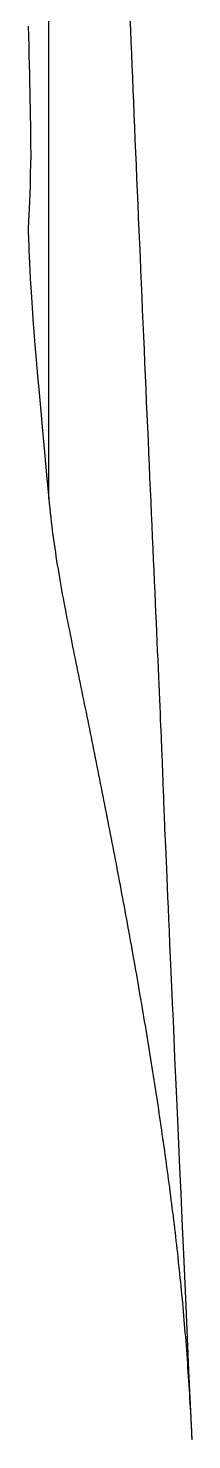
# Model space of a CAD drawing. Extents: x 28 to 300, y 18 to 330.
# Drawn here: x 225.7131 to 225.7445, y 191.0819 to 191.3529 of the extents above; entities that cross this region are included whole.
import ezdxf

# ---------------------------------------------------------------- set-up
doc = ezdxf.new("R2010")
doc.units = 0
doc.layers.add('MECHANICAL14', color=56, linetype='CONTINUOUS')
doc.layers.add('TOPOVERLAY', color=2, linetype='CONTINUOUS')

msp = doc.modelspace()

# ---------------------------------------------------------------- linework, layer by layer
at = {"layer": 'MECHANICAL14'}
for p, q in [((225.71703, 191.26257), (225.71703, 191.62398)), ((225.71308, 191.35333), (225.71313, 191.35144)), ((225.73262, 191.35475), (225.73271, 191.35254)), ((225.71313, 191.35144), (225.71318, 191.34957)), ((225.73271, 191.35254), (225.7328, 191.35031)), ((225.7328, 191.35031), (225.7329, 191.34805)), ((225.71318, 191.34957), (225.71322, 191.34774)), ((225.71322, 191.34774), (225.71326, 191.34593)), ((225.7329, 191.34805), (225.73299, 191.34576)), ((225.71326, 191.34593), (225.71331, 191.34417)), ((225.73299, 191.34576), (225.73309, 191.34346)), ((225.71331, 191.34417), (225.71334, 191.34244)), ((225.71334, 191.34244), (225.71338, 191.34075)), ((225.73309, 191.34346), (225.73319, 191.34112)), ((225.71338, 191.34075), (225.71341, 191.33911)), ((225.73319, 191.34112), (225.73329, 191.33876)), ((225.71341, 191.33911), (225.71344, 191.3375)), ((225.71344, 191.3375), (225.71347, 191.33595)), ((225.73329, 191.33876), (225.73339, 191.33637)), ((225.71347, 191.33595), (225.71349, 191.33444)), ((225.71349, 191.33444), (225.71351, 191.33298)), ((225.73339, 191.33637), (225.73349, 191.33396)), ((225.73349, 191.33396), (225.73359, 191.33153)), ((225.71351, 191.33298), (225.71353, 191.33157)), ((225.71353, 191.33157), (225.71354, 191.33022)), ((225.73359, 191.33153), (225.7337, 191.32908)), ((225.71354, 191.33022), (225.71355, 191.32893)), ((225.71355, 191.32893), (225.71355, 191.32769)), ((225.7337, 191.32908), (225.7338, 191.32662)), ((225.71354, 191.32539), (225.71355, 191.32651)), ((225.71355, 191.32651), (225.71355, 191.32769)), ((225.7338, 191.32662), (225.73391, 191.32413)), ((225.7135, 191.32244), (225.71352, 191.32336)), ((225.71352, 191.32336), (225.71353, 191.32434)), ((225.71353, 191.32434), (225.71354, 191.32539)), ((225.73391, 191.32413), (225.73402, 191.32164)), ((225.71341, 191.32008), (225.71344, 191.32081)), ((225.71344, 191.32081), (225.71347, 191.3216)), ((225.71347, 191.3216), (225.7135, 191.32244)), ((225.73402, 191.32164), (225.73412, 191.31913)), ((225.71326, 191.31745), (225.7133, 191.31809)), ((225.7133, 191.31809), (225.71334, 191.31873)), ((225.71334, 191.31873), (225.71337, 191.31939)), ((225.71337, 191.31939), (225.71341, 191.32008)), ((225.73412, 191.31913), (225.73423, 191.31661)), ((225.71316, 191.31477), (225.71318, 191.31548)), ((225.71318, 191.31548), (225.7132, 191.31616)), ((225.7132, 191.31616), (225.71323, 191.31682)), ((225.71323, 191.31682), (225.71326, 191.31745)), ((225.73423, 191.31661), (225.73434, 191.31409)), ((225.71315, 191.314), (225.71316, 191.31477)), ((225.71315, 191.31318), (225.71315, 191.314)), ((225.71315, 191.31318), (225.71315, 191.31229)), ((225.71315, 191.31229), (225.71317, 191.31131)), ((225.73434, 191.31409), (225.73445, 191.31155)), ((225.71317, 191.31131), (225.7132, 191.31025)), ((225.7132, 191.31025), (225.71324, 191.30908)), ((225.73445, 191.31155), (225.73456, 191.30901)), ((225.71324, 191.30908), (225.7133, 191.30779)), ((225.7133, 191.30779), (225.71337, 191.30638)), ((225.73456, 191.30901), (225.73467, 191.30647)), ((225.71337, 191.30638), (225.71345, 191.30483)), ((225.71345, 191.30483), (225.71356, 191.30314)), ((225.73467, 191.30647), (225.73478, 191.30392)), ((225.71356, 191.30314), (225.71368, 191.30128)), ((225.73478, 191.30392), (225.73489, 191.30138)), ((225.71368, 191.30128), (225.71382, 191.29926)), ((225.71382, 191.29926), (225.71399, 191.29705)), ((225.73489, 191.30138), (225.735, 191.29883)), ((225.735, 191.29883), (225.73511, 191.29629)), ((225.71399, 191.29705), (225.71417, 191.29465)), ((225.73511, 191.29629), (225.73522, 191.29376)), ((225.71417, 191.29465), (225.71438, 191.29205)), ((225.73522, 191.29376), (225.73533, 191.29123)), ((225.71438, 191.29205), (225.71461, 191.28923)), ((225.73533, 191.29123), (225.73544, 191.28871)), ((225.71461, 191.28923), (225.71487, 191.28619)), ((225.73544, 191.28871), (225.73556, 191.2862)), ((225.71487, 191.28619), (225.71516, 191.28291)), ((225.73556, 191.2862), (225.73566, 191.2837)), ((225.71516, 191.28291), (225.71547, 191.27938)), ((225.73566, 191.2837), (225.73577, 191.28121)), ((225.73577, 191.28121), (225.73588, 191.27874)), ((225.71547, 191.27938), (225.71581, 191.2756)), ((225.73588, 191.27874), (225.73599, 191.27629)), ((225.71581, 191.2756), (225.71619, 191.27154)), ((225.73599, 191.27629), (225.7361, 191.27385)), ((225.7361, 191.27385), (225.7362, 191.27144)), ((225.71619, 191.27154), (225.71659, 191.2672)), ((225.7362, 191.27144), (225.73631, 191.26904)), ((225.73631, 191.26904), (225.73641, 191.26668)), ((225.71659, 191.2672), (225.71703, 191.26257)), ((225.73641, 191.26668), (225.73652, 191.26433)), ((225.73652, 191.26433), (225.73662, 191.26202)), ((225.71703, 191.26257), (225.71712, 191.26168)), ((225.71712, 191.26168), (225.71721, 191.26079)), ((225.71721, 191.26079), (225.7173, 191.25992)), ((225.73662, 191.26202), (225.73672, 191.25973)), ((225.7173, 191.25992), (225.7174, 191.25904)), ((225.7174, 191.25904), (225.7175, 191.25818)), ((225.7175, 191.25818), (225.7176, 191.25732)), ((225.73672, 191.25973), (225.73682, 191.25747)), ((225.7176, 191.25732), (225.71771, 191.25647)), ((225.71771, 191.25647), (225.71782, 191.25562)), ((225.71782, 191.25562), (225.71793, 191.25478)), ((225.73682, 191.25747), (225.73691, 191.25525)), ((225.71793, 191.25478), (225.71805, 191.25395)), ((225.71805, 191.25395), (225.71817, 191.25312)), ((225.71817, 191.25312), (225.71829, 191.2523)), ((225.73691, 191.25525), (225.73701, 191.25305)), ((225.73701, 191.25305), (225.73711, 191.2509)), ((225.71829, 191.2523), (225.71841, 191.25148)), ((225.71841, 191.25148), (225.71854, 191.25066)), ((225.71854, 191.25066), (225.71867, 191.24985)), ((225.73711, 191.2509), (225.7372, 191.24878)), ((225.71867, 191.24985), (225.7188, 191.24905)), ((225.7188, 191.24905), (225.71893, 191.24824)), ((225.71893, 191.24824), (225.71907, 191.24744)), ((225.71907, 191.24744), (225.71921, 191.24665)), ((225.7372, 191.24878), (225.73729, 191.2467)), ((225.71921, 191.24665), (225.71935, 191.24585)), ((225.71935, 191.24585), (225.71949, 191.24506)), ((225.71949, 191.24506), (225.71963, 191.24428)), ((225.73729, 191.2467), (225.73738, 191.24467)), ((225.73738, 191.24467), (225.73747, 191.24267)), ((225.71963, 191.24428), (225.71978, 191.24349)), ((225.71978, 191.24349), (225.71992, 191.24271)), ((225.71992, 191.24271), (225.72007, 191.24193)), ((225.72007, 191.24193), (225.72022, 191.24115)), ((225.73747, 191.24267), (225.73755, 191.24072)), ((225.72022, 191.24115), (225.72037, 191.24037)), ((225.72037, 191.24037), (225.72052, 191.23959)), ((225.72052, 191.23959), (225.72068, 191.23881)), ((225.73755, 191.24072), (225.73764, 191.23881)), ((225.72068, 191.23881), (225.72083, 191.23804)), ((225.72083, 191.23804), (225.72099, 191.23726)), ((225.72099, 191.23726), (225.72114, 191.23649)), ((225.72114, 191.23649), (225.7213, 191.23571)), ((225.73764, 191.23881), (225.73772, 191.23696)), ((225.73772, 191.23696), (225.7378, 191.23515)), ((225.7213, 191.23571), (225.72146, 191.23494)), ((225.72146, 191.23494), (225.72161, 191.23416)), ((225.72161, 191.23416), (225.72177, 191.23339)), ((225.7378, 191.23515), (225.73788, 191.23339)), ((225.72177, 191.23339), (225.72193, 191.23261)), ((225.72193, 191.23261), (225.72209, 191.23183)), ((225.72209, 191.23183), (225.72225, 191.23105)), ((225.72225, 191.23105), (225.72241, 191.23027)), ((225.73788, 191.23339), (225.73795, 191.23169)), ((225.73795, 191.23169), (225.73802, 191.23004)), ((225.72241, 191.23027), (225.72257, 191.22948)), ((225.72257, 191.22948), (225.72273, 191.2287)), ((225.72273, 191.2287), (225.72289, 191.22791)), ((225.73802, 191.23004), (225.7381, 191.22844)), ((225.7381, 191.22844), (225.73816, 191.22691)), ((225.72289, 191.22791), (225.72305, 191.22712)), ((225.72305, 191.22712), (225.72321, 191.22634)), ((225.72321, 191.22634), (225.72337, 191.22555)), ((225.72337, 191.22555), (225.72353, 191.22476)), ((225.73816, 191.22691), (225.73823, 191.22543)), ((225.72353, 191.22476), (225.72369, 191.22396)), ((225.72369, 191.22396), (225.72385, 191.22317)), ((225.72385, 191.22317), (225.72402, 191.22238)), ((225.73823, 191.22543), (225.73829, 191.22402)), ((225.73829, 191.22402), (225.73835, 191.22267)), ((225.72402, 191.22238), (225.72418, 191.22158)), ((225.72418, 191.22158), (225.72434, 191.22079)), ((225.72434, 191.22079), (225.7245, 191.21999)), ((225.73835, 191.22267), (225.7384, 191.22138)), ((225.7384, 191.22138), (225.73845, 191.22016)), ((225.73845, 191.22016), (225.7385, 191.21901)), ((225.7245, 191.21999), (225.72466, 191.21919)), ((225.72466, 191.21919), (225.72482, 191.21839)), ((225.72482, 191.21839), (225.72499, 191.21759)), ((225.72499, 191.21759), (225.72515, 191.21679)), ((225.7385, 191.21901), (225.73855, 191.21792)), ((225.73855, 191.21792), (225.73859, 191.21691)), ((225.72515, 191.21679), (225.72531, 191.21599)), ((225.72531, 191.21599), (225.72547, 191.21518)), ((225.72547, 191.21518), (225.72563, 191.21438)), ((225.73859, 191.21691), (225.73863, 191.21598)), ((225.73863, 191.21598), (225.73867, 191.21511)), ((225.73867, 191.21511), (225.7387, 191.21432)), ((225.72563, 191.21438), (225.72579, 191.21358)), ((225.72579, 191.21358), (225.72596, 191.21277)), ((225.72596, 191.21277), (225.72612, 191.21196)), ((225.72612, 191.21196), (225.72628, 191.21116)), ((225.7387, 191.21432), (225.73873, 191.21359)), ((225.73873, 191.21359), (225.73876, 191.21291)), ((225.73876, 191.21291), (225.73879, 191.21229)), ((225.73879, 191.21229), (225.73881, 191.21172)), ((225.72628, 191.21116), (225.72644, 191.21035)), ((225.72644, 191.21035), (225.7266, 191.20954)), ((225.7266, 191.20954), (225.72676, 191.20873)), ((225.73881, 191.21172), (225.73883, 191.21119)), ((225.73883, 191.21119), (225.73885, 191.21069)), ((225.73885, 191.21069), (225.73887, 191.21023)), ((225.73887, 191.21023), (225.73888, 191.20979)), ((225.73888, 191.20979), (225.7389, 191.20937)), ((225.7389, 191.20937), (225.73891, 191.20897)), ((225.72676, 191.20873), (225.72692, 191.20792)), ((225.72692, 191.20792), (225.72709, 191.20711)), ((225.72709, 191.20711), (225.72725, 191.2063)), ((225.73891, 191.20897), (225.73893, 191.20858)), ((225.73893, 191.20858), (225.73894, 191.20819)), ((225.73894, 191.20819), (225.73896, 191.2078)), ((225.73896, 191.2078), (225.73897, 191.2074)), ((225.73897, 191.2074), (225.73898, 191.20699)), ((225.73898, 191.20699), (225.739, 191.20657)), ((225.739, 191.20657), (225.73902, 191.20612)), ((225.72725, 191.2063), (225.72741, 191.20549)), ((225.72741, 191.20549), (225.72757, 191.20468)), ((225.72757, 191.20468), (225.72773, 191.20387)), ((225.72773, 191.20387), (225.72789, 191.20305)), ((225.73902, 191.20612), (225.73904, 191.20564)), ((225.73904, 191.20564), (225.73906, 191.20513)), ((225.73906, 191.20513), (225.73908, 191.20458)), ((225.73908, 191.20458), (225.7391, 191.20399)), ((225.7391, 191.20399), (225.73912, 191.20334)), ((225.72789, 191.20305), (225.72805, 191.20224)), ((225.72805, 191.20224), (225.72821, 191.20143)), ((225.72821, 191.20143), (225.72837, 191.20061)), ((225.73912, 191.20334), (225.73915, 191.20264)), ((225.73915, 191.20264), (225.73918, 191.20188)), ((225.73918, 191.20188), (225.73922, 191.20106)), ((225.72837, 191.20061), (225.72853, 191.1998)), ((225.72853, 191.1998), (225.72869, 191.19898)), ((225.72869, 191.19898), (225.72884, 191.19817)), ((225.73922, 191.20106), (225.73925, 191.20016)), ((225.73925, 191.20016), (225.73929, 191.19919)), ((225.73929, 191.19919), (225.73934, 191.19813)), ((225.72884, 191.19817), (225.729, 191.19735)), ((225.729, 191.19735), (225.72916, 191.19653)), ((225.72916, 191.19653), (225.72932, 191.19572)), ((225.72932, 191.19572), (225.72948, 191.1949)), ((225.73934, 191.19813), (225.73939, 191.19699)), ((225.73939, 191.19699), (225.73944, 191.19575)), ((225.73944, 191.19575), (225.7395, 191.19441)), ((225.72948, 191.1949), (225.72963, 191.19408)), ((225.72963, 191.19408), (225.72979, 191.19327)), ((225.72979, 191.19327), (225.72995, 191.19245)), ((225.7395, 191.19441), (225.73956, 191.19297)), ((225.72995, 191.19245), (225.7301, 191.19163)), ((225.7301, 191.19163), (225.73026, 191.19081)), ((225.73026, 191.19081), (225.73041, 191.19)), ((225.73956, 191.19297), (225.73962, 191.19143)), ((225.73962, 191.19143), (225.7397, 191.18976)), ((225.73041, 191.19), (225.73057, 191.18918)), ((225.73057, 191.18918), (225.73072, 191.18836)), ((225.73072, 191.18836), (225.73087, 191.18754)), ((225.7397, 191.18976), (225.73977, 191.18798)), ((225.73977, 191.18798), (225.73986, 191.18607)), ((225.73087, 191.18754), (225.73103, 191.18672)), ((225.73103, 191.18672), (225.73118, 191.18591)), ((225.73118, 191.18591), (225.73133, 191.18509)), ((225.73133, 191.18509), (225.73149, 191.18427)), ((225.73986, 191.18607), (225.73994, 191.18404)), ((225.73149, 191.18427), (225.73164, 191.18345)), ((225.73164, 191.18345), (225.73179, 191.18264)), ((225.73179, 191.18264), (225.73194, 191.18182)), ((225.73994, 191.18404), (225.74004, 191.18186)), ((225.73194, 191.18182), (225.73209, 191.181)), ((225.73209, 191.181), (225.73224, 191.18018)), ((225.73224, 191.18018), (225.73239, 191.17937)), ((225.74004, 191.18186), (225.74014, 191.17955)), ((225.74014, 191.17955), (225.74025, 191.17708)), ((225.73239, 191.17937), (225.73254, 191.17855)), ((225.73254, 191.17855), (225.73268, 191.17773)), ((225.73268, 191.17773), (225.73283, 191.17691)), ((225.73283, 191.17691), (225.73298, 191.1761)), ((225.74025, 191.17708), (225.74037, 191.17447)), ((225.73298, 191.1761), (225.73312, 191.17528)), ((225.73312, 191.17528), (225.73327, 191.17446)), ((225.73327, 191.17446), (225.73341, 191.17365)), ((225.74037, 191.17447), (225.74049, 191.17169)), ((225.73341, 191.17365), (225.73356, 191.17283)), ((225.73356, 191.17283), (225.7337, 191.17202)), ((225.7337, 191.17202), (225.73385, 191.1712)), ((225.74049, 191.17169), (225.74062, 191.16876)), ((225.73385, 191.1712), (225.73399, 191.17039)), ((225.73399, 191.17039), (225.73413, 191.16957)), ((225.73413, 191.16957), (225.73427, 191.16876)), ((225.73427, 191.16876), (225.73441, 191.16794)), ((225.74062, 191.16876), (225.74076, 191.16565)), ((225.73441, 191.16794), (225.73455, 191.16713)), ((225.73455, 191.16713), (225.73469, 191.16632)), ((225.73469, 191.16632), (225.73483, 191.1655)), ((225.73483, 191.1655), (225.73497, 191.16469)), ((225.73497, 191.16469), (225.73511, 191.16388)), ((225.73511, 191.16388), (225.73525, 191.16306)), ((225.74076, 191.16565), (225.7409, 191.16238)), ((225.73525, 191.16306), (225.73538, 191.16225)), ((225.73538, 191.16225), (225.73552, 191.16144)), ((225.73552, 191.16144), (225.73565, 191.16063)), ((225.73565, 191.16063), (225.73579, 191.15982)), ((225.7409, 191.16238), (225.74105, 191.15892)), ((225.73579, 191.15982), (225.73592, 191.15901)), ((225.73592, 191.15901), (225.73605, 191.1582)), ((225.73605, 191.1582), (225.73619, 191.15739)), ((225.74105, 191.15892), (225.74121, 191.15528)), ((225.73619, 191.15739), (225.73632, 191.15659)), ((225.73632, 191.15659), (225.73645, 191.15578)), ((225.73645, 191.15578), (225.73658, 191.15497)), ((225.74121, 191.15528), (225.74139, 191.15144)), ((225.73658, 191.15497), (225.73671, 191.15416)), ((225.73671, 191.15416), (225.73683, 191.15336)), ((225.73683, 191.15336), (225.73696, 191.15255)), ((225.73696, 191.15255), (225.73709, 191.15175)), ((225.73709, 191.15175), (225.73721, 191.15094)), ((225.73721, 191.15094), (225.73734, 191.15014)), ((225.73734, 191.15014), (225.73747, 191.14934)), ((225.74139, 191.15144), (225.74157, 191.14741)), ((225.73747, 191.14934), (225.73759, 191.14853)), ((225.73759, 191.14853), (225.73771, 191.14773)), ((225.73771, 191.14773), (225.73783, 191.14693)), ((225.73783, 191.14693), (225.73795, 191.14613)), ((225.74157, 191.14741), (225.74176, 191.14319)), ((225.73795, 191.14613), (225.73808, 191.14533)), ((225.73808, 191.14533), (225.73819, 191.14453)), ((225.73819, 191.14453), (225.73831, 191.14374)), ((225.73831, 191.14374), (225.73843, 191.14294)), ((225.73843, 191.14294), (225.73855, 191.14214)), ((225.73855, 191.14214), (225.73866, 191.14135)), ((225.74176, 191.14319), (225.74195, 191.13875)), ((225.73866, 191.14135), (225.73878, 191.14055)), ((225.73878, 191.14055), (225.7389, 191.13976)), ((225.7389, 191.13976), (225.73901, 191.13896)), ((225.73901, 191.13896), (225.73912, 191.13817)), ((225.73912, 191.13817), (225.73923, 191.13738)), ((225.73923, 191.13738), (225.73934, 191.13659)), ((225.73934, 191.13659), (225.73945, 191.1358)), ((225.74195, 191.13875), (225.74216, 191.1341)), ((225.73945, 191.1358), (225.73956, 191.13501)), ((225.73956, 191.13501), (225.73967, 191.13422)), ((225.73967, 191.13422), (225.73978, 191.13344)), ((225.73978, 191.13344), (225.73989, 191.13265)), ((225.74216, 191.1341), (225.74238, 191.12924)), ((225.73989, 191.13265), (225.73999, 191.13186)), ((225.73999, 191.13186), (225.74009, 191.13108)), ((225.74009, 191.13108), (225.7402, 191.13029)), ((225.7402, 191.13029), (225.7403, 191.12951)), ((225.7403, 191.12951), (225.7404, 191.12872)), ((225.7404, 191.12872), (225.7405, 191.12794)), ((225.7405, 191.12794), (225.7406, 191.12715)), ((225.74238, 191.12924), (225.74261, 191.12415)), ((225.7406, 191.12715), (225.7407, 191.12637)), ((225.7407, 191.12637), (225.7408, 191.12558)), ((225.7408, 191.12558), (225.7409, 191.1248)), ((225.7409, 191.1248), (225.74099, 191.12401)), ((225.74099, 191.12401), (225.74109, 191.12322)), ((225.74109, 191.12322), (225.74118, 191.12244)), ((225.74261, 191.12415), (225.74284, 191.11884)), ((225.74118, 191.12244), (225.74128, 191.12165)), ((225.74128, 191.12165), (225.74137, 191.12086)), ((225.74137, 191.12086), (225.74146, 191.12008)), ((225.74146, 191.12008), (225.74155, 191.11929)), ((225.74155, 191.11929), (225.74164, 191.1185)), ((225.74164, 191.1185), (225.74173, 191.11771)), ((225.74173, 191.11771), (225.74181, 191.11692)), ((225.74284, 191.11884), (225.74309, 191.11329)), ((225.74181, 191.11692), (225.7419, 191.11613)), ((225.7419, 191.11613), (225.74198, 191.11533)), ((225.74198, 191.11533), (225.74207, 191.11454)), ((225.74207, 191.11454), (225.74215, 191.11374)), ((225.74215, 191.11374), (225.74223, 191.11295)), ((225.74223, 191.11295), (225.74231, 191.11215)), ((225.74231, 191.11215), (225.74239, 191.11135)), ((225.74309, 191.11329), (225.74335, 191.10751)), ((225.74239, 191.11135), (225.74247, 191.11055)), ((225.74247, 191.11055), (225.74255, 191.10974)), ((225.74255, 191.10974), (225.74263, 191.10894)), ((225.74263, 191.10894), (225.7427, 191.10813)), ((225.7427, 191.10813), (225.74278, 191.10732)), ((225.74278, 191.10732), (225.74285, 191.10651)), ((225.74285, 191.10651), (225.74292, 191.1057)), ((225.74335, 191.10751), (225.74362, 191.10148)), ((225.74292, 191.1057), (225.743, 191.10489)), ((225.743, 191.10489), (225.74306, 191.10407)), ((225.74306, 191.10407), (225.74313, 191.10326)), ((225.74313, 191.10326), (225.7432, 191.10243)), ((225.7432, 191.10243), (225.74327, 191.10161)), ((225.74327, 191.10161), (225.74334, 191.10079)), ((225.74362, 191.10148), (225.7439, 191.0952)), ((225.74334, 191.10079), (225.7434, 191.09996)), ((225.7434, 191.09996), (225.74347, 191.09913)), ((225.74347, 191.09913), (225.74353, 191.0983)), ((225.74353, 191.0983), (225.74359, 191.09746)), ((225.74359, 191.09746), (225.74365, 191.09662)), ((225.74365, 191.09662), (225.74371, 191.09578)), ((225.74371, 191.09578), (225.74377, 191.09494)), ((225.74377, 191.09494), (225.74382, 191.09409)), ((225.74382, 191.09409), (225.74388, 191.09324)), ((225.74388, 191.09324), (225.74394, 191.09238)), ((225.7439, 191.0952), (225.7442, 191.08866)), ((225.74394, 191.09238), (225.74399, 191.09153)), ((225.74399, 191.09153), (225.74404, 191.09067)), ((225.74404, 191.09067), (225.74409, 191.0898)), ((225.74409, 191.0898), (225.74414, 191.08894)), ((225.74414, 191.08894), (225.74419, 191.08807)), ((225.74419, 191.08807), (225.74424, 191.08719)), ((225.7442, 191.08866), (225.7445, 191.08187)), ((225.74424, 191.08719), (225.74429, 191.08632)), ((225.74429, 191.08632), (225.74433, 191.08543)), ((225.74433, 191.08543), (225.74438, 191.08455)), ((225.74438, 191.08455), (225.74442, 191.08366)), ((225.74442, 191.08366), (225.74446, 191.08277)), ((225.74446, 191.08277), (225.7445, 191.08187))]:
    msp.add_line(p, q, dxfattribs=at)
at = {"layer": 'TOPOVERLAY'}
for p, q in [((225.71703, 191.26257), (225.71703, 191.62398)), ((225.71308, 191.35333), (225.71313, 191.35144)), ((225.73262, 191.35475), (225.73271, 191.35254)), ((225.71313, 191.35144), (225.71318, 191.34957)), ((225.73271, 191.35254), (225.7328, 191.35031)), ((225.7328, 191.35031), (225.7329, 191.34805)), ((225.71318, 191.34957), (225.71322, 191.34774)), ((225.71322, 191.34774), (225.71326, 191.34593)), ((225.7329, 191.34805), (225.73299, 191.34576)), ((225.71326, 191.34593), (225.71331, 191.34417)), ((225.73299, 191.34576), (225.73309, 191.34346)), ((225.71331, 191.34417), (225.71334, 191.34244)), ((225.71334, 191.34244), (225.71338, 191.34075)), ((225.73309, 191.34346), (225.73319, 191.34112)), ((225.71338, 191.34075), (225.71341, 191.33911)), ((225.73319, 191.34112), (225.73329, 191.33876)), ((225.71341, 191.33911), (225.71344, 191.3375)), ((225.71344, 191.3375), (225.71347, 191.33595)), ((225.73329, 191.33876), (225.73339, 191.33637)), ((225.71347, 191.33595), (225.71349, 191.33444)), ((225.71349, 191.33444), (225.71351, 191.33298)), ((225.73339, 191.33637), (225.73349, 191.33396)), ((225.73349, 191.33396), (225.73359, 191.33153)), ((225.71351, 191.33298), (225.71353, 191.33157)), ((225.71353, 191.33157), (225.71354, 191.33022)), ((225.73359, 191.33153), (225.7337, 191.32908)), ((225.71354, 191.33022), (225.71355, 191.32893)), ((225.71355, 191.32893), (225.71355, 191.32769)), ((225.7337, 191.32908), (225.7338, 191.32662)), ((225.71354, 191.32539), (225.71355, 191.32651)), ((225.71355, 191.32651), (225.71355, 191.32769)), ((225.7338, 191.32662), (225.73391, 191.32413)), ((225.7135, 191.32244), (225.71352, 191.32336)), ((225.71352, 191.32336), (225.71353, 191.32434)), ((225.71353, 191.32434), (225.71354, 191.32539)), ((225.73391, 191.32413), (225.73402, 191.32164)), ((225.71341, 191.32008), (225.71344, 191.32081)), ((225.71344, 191.32081), (225.71347, 191.3216)), ((225.71347, 191.3216), (225.7135, 191.32244)), ((225.73402, 191.32164), (225.73412, 191.31913)), ((225.71326, 191.31745), (225.7133, 191.31809)), ((225.7133, 191.31809), (225.71334, 191.31873)), ((225.71334, 191.31873), (225.71337, 191.31939)), ((225.71337, 191.31939), (225.71341, 191.32008)), ((225.73412, 191.31913), (225.73423, 191.31661)), ((225.71316, 191.31477), (225.71318, 191.31548)), ((225.71318, 191.31548), (225.7132, 191.31616)), ((225.7132, 191.31616), (225.71323, 191.31682)), ((225.71323, 191.31682), (225.71326, 191.31745)), ((225.73423, 191.31661), (225.73434, 191.31409)), ((225.71315, 191.314), (225.71316, 191.31477)), ((225.71315, 191.31318), (225.71315, 191.314)), ((225.71315, 191.31318), (225.71315, 191.31229)), ((225.71315, 191.31229), (225.71317, 191.31131)), ((225.73434, 191.31409), (225.73445, 191.31155)), ((225.71317, 191.31131), (225.7132, 191.31025)), ((225.7132, 191.31025), (225.71324, 191.30908)), ((225.73445, 191.31155), (225.73456, 191.30901)), ((225.71324, 191.30908), (225.7133, 191.30779)), ((225.7133, 191.30779), (225.71337, 191.30638)), ((225.73456, 191.30901), (225.73467, 191.30647)), ((225.71337, 191.30638), (225.71345, 191.30483)), ((225.71345, 191.30483), (225.71356, 191.30314)), ((225.73467, 191.30647), (225.73478, 191.30392)), ((225.71356, 191.30314), (225.71368, 191.30128)), ((225.73478, 191.30392), (225.73489, 191.30138)), ((225.71368, 191.30128), (225.71382, 191.29926)), ((225.71382, 191.29926), (225.71399, 191.29705)), ((225.73489, 191.30138), (225.735, 191.29883)), ((225.735, 191.29883), (225.73511, 191.29629)), ((225.71399, 191.29705), (225.71417, 191.29465)), ((225.73511, 191.29629), (225.73522, 191.29376)), ((225.71417, 191.29465), (225.71438, 191.29205)), ((225.73522, 191.29376), (225.73533, 191.29123)), ((225.71438, 191.29205), (225.71461, 191.28923)), ((225.73533, 191.29123), (225.73544, 191.28871)), ((225.71461, 191.28923), (225.71487, 191.28619)), ((225.73544, 191.28871), (225.73556, 191.2862)), ((225.71487, 191.28619), (225.71516, 191.28291)), ((225.73556, 191.2862), (225.73566, 191.2837)), ((225.71516, 191.28291), (225.71547, 191.27938)), ((225.73566, 191.2837), (225.73577, 191.28121)), ((225.73577, 191.28121), (225.73588, 191.27874)), ((225.71547, 191.27938), (225.71581, 191.2756)), ((225.73588, 191.27874), (225.73599, 191.27629)), ((225.71581, 191.2756), (225.71619, 191.27154)), ((225.73599, 191.27629), (225.7361, 191.27385)), ((225.7361, 191.27385), (225.7362, 191.27144)), ((225.71619, 191.27154), (225.71659, 191.2672)), ((225.7362, 191.27144), (225.73631, 191.26904)), ((225.73631, 191.26904), (225.73641, 191.26668)), ((225.71659, 191.2672), (225.71703, 191.26257)), ((225.73641, 191.26668), (225.73652, 191.26433)), ((225.73652, 191.26433), (225.73662, 191.26202)), ((225.71703, 191.26257), (225.71712, 191.26168)), ((225.71712, 191.26168), (225.71721, 191.26079)), ((225.71721, 191.26079), (225.7173, 191.25992)), ((225.73662, 191.26202), (225.73672, 191.25973)), ((225.7173, 191.25992), (225.7174, 191.25904)), ((225.7174, 191.25904), (225.7175, 191.25818)), ((225.7175, 191.25818), (225.7176, 191.25732)), ((225.73672, 191.25973), (225.73682, 191.25747)), ((225.7176, 191.25732), (225.71771, 191.25647)), ((225.71771, 191.25647), (225.71782, 191.25562)), ((225.71782, 191.25562), (225.71793, 191.25478)), ((225.73682, 191.25747), (225.73691, 191.25525)), ((225.71793, 191.25478), (225.71805, 191.25395)), ((225.71805, 191.25395), (225.71817, 191.25312)), ((225.71817, 191.25312), (225.71829, 191.2523)), ((225.73691, 191.25525), (225.73701, 191.25305)), ((225.73701, 191.25305), (225.73711, 191.2509)), ((225.71829, 191.2523), (225.71841, 191.25148)), ((225.71841, 191.25148), (225.71854, 191.25066)), ((225.71854, 191.25066), (225.71867, 191.24985)), ((225.73711, 191.2509), (225.7372, 191.24878)), ((225.71867, 191.24985), (225.7188, 191.24905)), ((225.7188, 191.24905), (225.71893, 191.24824)), ((225.71893, 191.24824), (225.71907, 191.24744)), ((225.71907, 191.24744), (225.71921, 191.24665)), ((225.7372, 191.24878), (225.73729, 191.2467)), ((225.71921, 191.24665), (225.71935, 191.24585)), ((225.71935, 191.24585), (225.71949, 191.24506)), ((225.71949, 191.24506), (225.71963, 191.24428)), ((225.73729, 191.2467), (225.73738, 191.24467)), ((225.73738, 191.24467), (225.73747, 191.24267)), ((225.71963, 191.24428), (225.71978, 191.24349)), ((225.71978, 191.24349), (225.71992, 191.24271)), ((225.71992, 191.24271), (225.72007, 191.24193)), ((225.72007, 191.24193), (225.72022, 191.24115)), ((225.73747, 191.24267), (225.73755, 191.24072)), ((225.72022, 191.24115), (225.72037, 191.24037)), ((225.72037, 191.24037), (225.72052, 191.23959)), ((225.72052, 191.23959), (225.72068, 191.23881)), ((225.73755, 191.24072), (225.73764, 191.23881)), ((225.72068, 191.23881), (225.72083, 191.23804)), ((225.72083, 191.23804), (225.72099, 191.23726)), ((225.72099, 191.23726), (225.72114, 191.23649)), ((225.72114, 191.23649), (225.7213, 191.23571)), ((225.73764, 191.23881), (225.73772, 191.23696)), ((225.73772, 191.23696), (225.7378, 191.23515)), ((225.7213, 191.23571), (225.72146, 191.23494)), ((225.72146, 191.23494), (225.72161, 191.23416)), ((225.72161, 191.23416), (225.72177, 191.23339)), ((225.7378, 191.23515), (225.73788, 191.23339)), ((225.72177, 191.23339), (225.72193, 191.23261)), ((225.72193, 191.23261), (225.72209, 191.23183)), ((225.72209, 191.23183), (225.72225, 191.23105)), ((225.72225, 191.23105), (225.72241, 191.23027)), ((225.73788, 191.23339), (225.73795, 191.23169)), ((225.73795, 191.23169), (225.73802, 191.23004)), ((225.72241, 191.23027), (225.72257, 191.22948)), ((225.72257, 191.22948), (225.72273, 191.2287)), ((225.72273, 191.2287), (225.72289, 191.22791)), ((225.73802, 191.23004), (225.7381, 191.22844)), ((225.7381, 191.22844), (225.73816, 191.22691)), ((225.72289, 191.22791), (225.72305, 191.22712)), ((225.72305, 191.22712), (225.72321, 191.22634)), ((225.72321, 191.22634), (225.72337, 191.22555)), ((225.72337, 191.22555), (225.72353, 191.22476)), ((225.73816, 191.22691), (225.73823, 191.22543)), ((225.72353, 191.22476), (225.72369, 191.22396)), ((225.72369, 191.22396), (225.72385, 191.22317)), ((225.72385, 191.22317), (225.72402, 191.22238)), ((225.73823, 191.22543), (225.73829, 191.22402)), ((225.73829, 191.22402), (225.73835, 191.22267)), ((225.72402, 191.22238), (225.72418, 191.22158)), ((225.72418, 191.22158), (225.72434, 191.22079)), ((225.72434, 191.22079), (225.7245, 191.21999)), ((225.73835, 191.22267), (225.7384, 191.22138)), ((225.7384, 191.22138), (225.73845, 191.22016)), ((225.73845, 191.22016), (225.7385, 191.21901)), ((225.7245, 191.21999), (225.72466, 191.21919)), ((225.72466, 191.21919), (225.72482, 191.21839)), ((225.72482, 191.21839), (225.72499, 191.21759)), ((225.72499, 191.21759), (225.72515, 191.21679)), ((225.7385, 191.21901), (225.73855, 191.21792)), ((225.73855, 191.21792), (225.73859, 191.21691)), ((225.72515, 191.21679), (225.72531, 191.21599)), ((225.72531, 191.21599), (225.72547, 191.21518)), ((225.72547, 191.21518), (225.72563, 191.21438)), ((225.73859, 191.21691), (225.73863, 191.21598)), ((225.73863, 191.21598), (225.73867, 191.21511)), ((225.73867, 191.21511), (225.7387, 191.21432)), ((225.72563, 191.21438), (225.72579, 191.21358)), ((225.72579, 191.21358), (225.72596, 191.21277)), ((225.72596, 191.21277), (225.72612, 191.21196)), ((225.72612, 191.21196), (225.72628, 191.21116)), ((225.7387, 191.21432), (225.73873, 191.21359)), ((225.73873, 191.21359), (225.73876, 191.21291)), ((225.73876, 191.21291), (225.73879, 191.21229)), ((225.73879, 191.21229), (225.73881, 191.21172)), ((225.72628, 191.21116), (225.72644, 191.21035)), ((225.72644, 191.21035), (225.7266, 191.20954)), ((225.7266, 191.20954), (225.72676, 191.20873)), ((225.73881, 191.21172), (225.73883, 191.21119)), ((225.73883, 191.21119), (225.73885, 191.21069)), ((225.73885, 191.21069), (225.73887, 191.21023)), ((225.73887, 191.21023), (225.73888, 191.20979)), ((225.73888, 191.20979), (225.7389, 191.20937)), ((225.7389, 191.20937), (225.73891, 191.20897)), ((225.72676, 191.20873), (225.72692, 191.20792)), ((225.72692, 191.20792), (225.72709, 191.20711)), ((225.72709, 191.20711), (225.72725, 191.2063)), ((225.73891, 191.20897), (225.73893, 191.20858)), ((225.73893, 191.20858), (225.73894, 191.20819)), ((225.73894, 191.20819), (225.73896, 191.2078)), ((225.73896, 191.2078), (225.73897, 191.2074)), ((225.73897, 191.2074), (225.73898, 191.20699)), ((225.73898, 191.20699), (225.739, 191.20657)), ((225.739, 191.20657), (225.73902, 191.20612)), ((225.72725, 191.2063), (225.72741, 191.20549)), ((225.72741, 191.20549), (225.72757, 191.20468)), ((225.72757, 191.20468), (225.72773, 191.20387)), ((225.72773, 191.20387), (225.72789, 191.20305)), ((225.73902, 191.20612), (225.73904, 191.20564)), ((225.73904, 191.20564), (225.73906, 191.20513)), ((225.73906, 191.20513), (225.73908, 191.20458)), ((225.73908, 191.20458), (225.7391, 191.20399)), ((225.7391, 191.20399), (225.73912, 191.20334)), ((225.72789, 191.20305), (225.72805, 191.20224)), ((225.72805, 191.20224), (225.72821, 191.20143)), ((225.72821, 191.20143), (225.72837, 191.20061)), ((225.73912, 191.20334), (225.73915, 191.20264)), ((225.73915, 191.20264), (225.73918, 191.20188)), ((225.73918, 191.20188), (225.73922, 191.20106)), ((225.72837, 191.20061), (225.72853, 191.1998)), ((225.72853, 191.1998), (225.72869, 191.19898)), ((225.72869, 191.19898), (225.72884, 191.19817)), ((225.73922, 191.20106), (225.73925, 191.20016)), ((225.73925, 191.20016), (225.73929, 191.19919)), ((225.73929, 191.19919), (225.73934, 191.19813)), ((225.72884, 191.19817), (225.729, 191.19735)), ((225.729, 191.19735), (225.72916, 191.19653)), ((225.72916, 191.19653), (225.72932, 191.19572)), ((225.72932, 191.19572), (225.72948, 191.1949)), ((225.73934, 191.19813), (225.73939, 191.19699)), ((225.73939, 191.19699), (225.73944, 191.19575)), ((225.73944, 191.19575), (225.7395, 191.19441)), ((225.72948, 191.1949), (225.72963, 191.19408)), ((225.72963, 191.19408), (225.72979, 191.19327)), ((225.72979, 191.19327), (225.72995, 191.19245)), ((225.7395, 191.19441), (225.73956, 191.19297)), ((225.72995, 191.19245), (225.7301, 191.19163)), ((225.7301, 191.19163), (225.73026, 191.19081)), ((225.73026, 191.19081), (225.73041, 191.19)), ((225.73956, 191.19297), (225.73962, 191.19143)), ((225.73962, 191.19143), (225.7397, 191.18976)), ((225.73041, 191.19), (225.73057, 191.18918)), ((225.73057, 191.18918), (225.73072, 191.18836)), ((225.73072, 191.18836), (225.73087, 191.18754)), ((225.7397, 191.18976), (225.73977, 191.18798)), ((225.73977, 191.18798), (225.73986, 191.18607)), ((225.73087, 191.18754), (225.73103, 191.18672)), ((225.73103, 191.18672), (225.73118, 191.18591)), ((225.73118, 191.18591), (225.73133, 191.18509)), ((225.73133, 191.18509), (225.73149, 191.18427)), ((225.73986, 191.18607), (225.73994, 191.18404)), ((225.73149, 191.18427), (225.73164, 191.18345)), ((225.73164, 191.18345), (225.73179, 191.18264)), ((225.73179, 191.18264), (225.73194, 191.18182)), ((225.73994, 191.18404), (225.74004, 191.18186)), ((225.73194, 191.18182), (225.73209, 191.181)), ((225.73209, 191.181), (225.73224, 191.18018)), ((225.73224, 191.18018), (225.73239, 191.17937)), ((225.74004, 191.18186), (225.74014, 191.17955)), ((225.74014, 191.17955), (225.74025, 191.17708)), ((225.73239, 191.17937), (225.73254, 191.17855)), ((225.73254, 191.17855), (225.73268, 191.17773)), ((225.73268, 191.17773), (225.73283, 191.17691)), ((225.73283, 191.17691), (225.73298, 191.1761)), ((225.74025, 191.17708), (225.74037, 191.17447)), ((225.73298, 191.1761), (225.73312, 191.17528)), ((225.73312, 191.17528), (225.73327, 191.17446)), ((225.73327, 191.17446), (225.73341, 191.17365)), ((225.74037, 191.17447), (225.74049, 191.17169)), ((225.73341, 191.17365), (225.73356, 191.17283)), ((225.73356, 191.17283), (225.7337, 191.17202)), ((225.7337, 191.17202), (225.73385, 191.1712)), ((225.74049, 191.17169), (225.74062, 191.16876)), ((225.73385, 191.1712), (225.73399, 191.17039)), ((225.73399, 191.17039), (225.73413, 191.16957)), ((225.73413, 191.16957), (225.73427, 191.16876)), ((225.73427, 191.16876), (225.73441, 191.16794)), ((225.74062, 191.16876), (225.74076, 191.16565)), ((225.73441, 191.16794), (225.73455, 191.16713)), ((225.73455, 191.16713), (225.73469, 191.16632)), ((225.73469, 191.16632), (225.73483, 191.1655)), ((225.73483, 191.1655), (225.73497, 191.16469)), ((225.73497, 191.16469), (225.73511, 191.16388)), ((225.73511, 191.16388), (225.73525, 191.16306)), ((225.74076, 191.16565), (225.7409, 191.16238)), ((225.73525, 191.16306), (225.73538, 191.16225)), ((225.73538, 191.16225), (225.73552, 191.16144)), ((225.73552, 191.16144), (225.73565, 191.16063)), ((225.73565, 191.16063), (225.73579, 191.15982)), ((225.7409, 191.16238), (225.74105, 191.15892)), ((225.73579, 191.15982), (225.73592, 191.15901)), ((225.73592, 191.15901), (225.73605, 191.1582)), ((225.73605, 191.1582), (225.73619, 191.15739)), ((225.74105, 191.15892), (225.74121, 191.15528)), ((225.73619, 191.15739), (225.73632, 191.15659)), ((225.73632, 191.15659), (225.73645, 191.15578)), ((225.73645, 191.15578), (225.73658, 191.15497)), ((225.74121, 191.15528), (225.74139, 191.15144)), ((225.73658, 191.15497), (225.73671, 191.15416)), ((225.73671, 191.15416), (225.73683, 191.15336)), ((225.73683, 191.15336), (225.73696, 191.15255)), ((225.73696, 191.15255), (225.73709, 191.15175)), ((225.73709, 191.15175), (225.73721, 191.15094)), ((225.73721, 191.15094), (225.73734, 191.15014)), ((225.73734, 191.15014), (225.73747, 191.14934)), ((225.74139, 191.15144), (225.74157, 191.14741)), ((225.73747, 191.14934), (225.73759, 191.14853)), ((225.73759, 191.14853), (225.73771, 191.14773)), ((225.73771, 191.14773), (225.73783, 191.14693)), ((225.73783, 191.14693), (225.73795, 191.14613)), ((225.74157, 191.14741), (225.74176, 191.14319)), ((225.73795, 191.14613), (225.73808, 191.14533)), ((225.73808, 191.14533), (225.73819, 191.14453)), ((225.73819, 191.14453), (225.73831, 191.14374)), ((225.73831, 191.14374), (225.73843, 191.14294)), ((225.73843, 191.14294), (225.73855, 191.14214)), ((225.73855, 191.14214), (225.73866, 191.14135)), ((225.74176, 191.14319), (225.74195, 191.13875)), ((225.73866, 191.14135), (225.73878, 191.14055)), ((225.73878, 191.14055), (225.7389, 191.13976)), ((225.7389, 191.13976), (225.73901, 191.13896)), ((225.73901, 191.13896), (225.73912, 191.13817)), ((225.73912, 191.13817), (225.73923, 191.13738)), ((225.73923, 191.13738), (225.73934, 191.13659)), ((225.73934, 191.13659), (225.73945, 191.1358)), ((225.74195, 191.13875), (225.74216, 191.1341)), ((225.73945, 191.1358), (225.73956, 191.13501)), ((225.73956, 191.13501), (225.73967, 191.13422)), ((225.73967, 191.13422), (225.73978, 191.13344)), ((225.73978, 191.13344), (225.73989, 191.13265)), ((225.74216, 191.1341), (225.74238, 191.12924)), ((225.73989, 191.13265), (225.73999, 191.13186)), ((225.73999, 191.13186), (225.74009, 191.13108)), ((225.74009, 191.13108), (225.7402, 191.13029)), ((225.7402, 191.13029), (225.7403, 191.12951)), ((225.7403, 191.12951), (225.7404, 191.12872)), ((225.7404, 191.12872), (225.7405, 191.12794)), ((225.7405, 191.12794), (225.7406, 191.12715)), ((225.74238, 191.12924), (225.74261, 191.12415)), ((225.7406, 191.12715), (225.7407, 191.12637)), ((225.7407, 191.12637), (225.7408, 191.12558)), ((225.7408, 191.12558), (225.7409, 191.1248)), ((225.7409, 191.1248), (225.74099, 191.12401)), ((225.74099, 191.12401), (225.74109, 191.12322)), ((225.74109, 191.12322), (225.74118, 191.12244)), ((225.74261, 191.12415), (225.74284, 191.11884)), ((225.74118, 191.12244), (225.74128, 191.12165)), ((225.74128, 191.12165), (225.74137, 191.12086)), ((225.74137, 191.12086), (225.74146, 191.12008)), ((225.74146, 191.12008), (225.74155, 191.11929)), ((225.74155, 191.11929), (225.74164, 191.1185)), ((225.74164, 191.1185), (225.74173, 191.11771)), ((225.74173, 191.11771), (225.74181, 191.11692)), ((225.74284, 191.11884), (225.74309, 191.11329)), ((225.74181, 191.11692), (225.7419, 191.11613)), ((225.7419, 191.11613), (225.74198, 191.11533)), ((225.74198, 191.11533), (225.74207, 191.11454)), ((225.74207, 191.11454), (225.74215, 191.11374)), ((225.74215, 191.11374), (225.74223, 191.11295)), ((225.74223, 191.11295), (225.74231, 191.11215)), ((225.74231, 191.11215), (225.74239, 191.11135)), ((225.74309, 191.11329), (225.74335, 191.10751)), ((225.74239, 191.11135), (225.74247, 191.11055)), ((225.74247, 191.11055), (225.74255, 191.10974)), ((225.74255, 191.10974), (225.74263, 191.10894)), ((225.74263, 191.10894), (225.7427, 191.10813)), ((225.7427, 191.10813), (225.74278, 191.10732)), ((225.74278, 191.10732), (225.74285, 191.10651)), ((225.74285, 191.10651), (225.74292, 191.1057)), ((225.74335, 191.10751), (225.74362, 191.10148)), ((225.74292, 191.1057), (225.743, 191.10489)), ((225.743, 191.10489), (225.74306, 191.10407)), ((225.74306, 191.10407), (225.74313, 191.10326)), ((225.74313, 191.10326), (225.7432, 191.10243)), ((225.7432, 191.10243), (225.74327, 191.10161)), ((225.74327, 191.10161), (225.74334, 191.10079)), ((225.74362, 191.10148), (225.7439, 191.0952)), ((225.74334, 191.10079), (225.7434, 191.09996)), ((225.7434, 191.09996), (225.74347, 191.09913)), ((225.74347, 191.09913), (225.74353, 191.0983)), ((225.74353, 191.0983), (225.74359, 191.09746)), ((225.74359, 191.09746), (225.74365, 191.09662)), ((225.74365, 191.09662), (225.74371, 191.09578)), ((225.74371, 191.09578), (225.74377, 191.09494)), ((225.74377, 191.09494), (225.74382, 191.09409)), ((225.74382, 191.09409), (225.74388, 191.09324)), ((225.74388, 191.09324), (225.74394, 191.09238)), ((225.7439, 191.0952), (225.7442, 191.08866)), ((225.74394, 191.09238), (225.74399, 191.09153)), ((225.74399, 191.09153), (225.74404, 191.09067)), ((225.74404, 191.09067), (225.74409, 191.0898)), ((225.74409, 191.0898), (225.74414, 191.08894)), ((225.74414, 191.08894), (225.74419, 191.08807)), ((225.74419, 191.08807), (225.74424, 191.08719)), ((225.7442, 191.08866), (225.7445, 191.08187)), ((225.74424, 191.08719), (225.74429, 191.08632)), ((225.74429, 191.08632), (225.74433, 191.08543)), ((225.74433, 191.08543), (225.74438, 191.08455)), ((225.74438, 191.08455), (225.74442, 191.08366)), ((225.74442, 191.08366), (225.74446, 191.08277)), ((225.74446, 191.08277), (225.7445, 191.08187))]:
    msp.add_line(p, q, dxfattribs=at)

doc.saveas('drawing.dxf')
